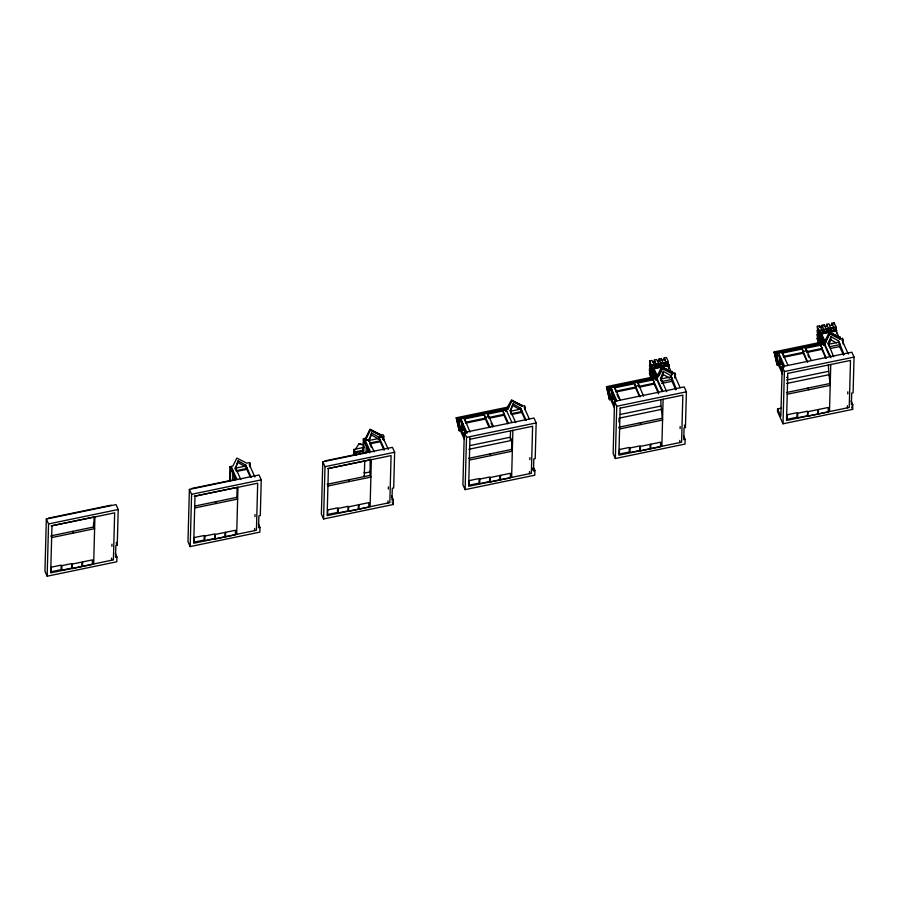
<?xml version="1.0" encoding="UTF-8"?>
<svg xmlns="http://www.w3.org/2000/svg" width="899" height="899" viewBox="0 0 899 899"><rect width="100%" height="100%" fill="white"/><g stroke="black" fill="none" stroke-linecap="round" stroke-linejoin="round"><path stroke-width="1.35" d="M116.937 557.009L115.544 557.29L115.859 545.513L117.252 545.221L118.207 509.508L116.005 504.609L46.343 519.038L44.95 571.303L47.153 576.203L116.814 561.774L116.937 557.009L115.286 553.334M47.153 576.203L48.546 523.937L46.343 519.038M93.474 527.353L93.586 523.173M93.833 526.971L50.872 535.871L51.648 537.591L94.609 528.691L93.833 526.971L94.103 516.959L51.142 525.859M93.665 563.965L94.923 516.925M111.543 560.268L111.6 558.11M111.914 546.322L111.97 544.176M116.892 542.209L116.814 544.895L116.454 544.075M259.968 527.376L258.575 527.668L258.901 515.88L260.294 515.599L261.249 479.875L259.047 474.987L189.386 489.404L187.981 541.681L190.183 546.57L259.845 532.141L259.968 527.376L258.328 523.701M190.183 546.57L191.588 494.304L189.386 489.404M229.548 481.459L229.942 466.648L232.841 466.053L236.875 458.074L246.775 463.165L249.686 462.569L250.338 466.884M230.335 480.965L230.672 468.289L229.942 466.648M230.672 468.289L231.841 468.042L231.773 470.66L235.617 479.234M232.661 480.482L232.897 471.672M234.223 479.976L234.324 476.2M238.123 460.85L235.28 469.064L238.123 460.85L245.775 465.165L251.27 477.403M235.392 479.729L235.459 477.223M236.426 469.772L236.381 471.514L246.82 469.345L246.865 467.604M194.678 507.957L237.639 499.057L236.864 497.349L237.134 487.325L194.184 496.226M236.695 534.343L237.954 487.303M245.775 465.165L245.719 466.907L238.078 462.592M249.574 466.603L249.686 462.569M254.574 530.635L254.631 528.488M254.945 516.7L255.001 514.543M393.369 499.743L391.975 500.035L392.29 488.247L393.683 487.966L394.639 452.253L392.447 447.354L322.786 461.783L321.381 514.048L323.584 518.948L393.245 504.519L393.369 499.743L391.717 496.079M323.584 518.948L324.988 466.682L322.786 461.783M353.588 454.995L353.734 449.511L364.264 447.331M354.757 454.703L354.835 451.961L353.734 449.511M355.903 455.197L355.993 451.714M362.949 453.692L363.353 438.757L366.253 438.161L370.287 429.834L380.873 435.127M363.735 453.332L364.084 440.398L363.353 438.757M364.736 460.906L364.309 476.582L363.949 475.785M365.241 440.15L365.163 443.027L369.568 452.826M365.567 438.307L370.006 429.194L380.873 434.779M366.253 438.161L370.287 429.834M366.062 452.849L366.331 442.791L364.005 443.263M367.624 452.343L367.758 447.309M370.287 430.183L380.187 435.273L383.086 434.678L383.817 436.307L379.176 437.262L371.534 432.958L368.702 440.566L379.142 438.397L380.243 440.847L369.792 443.016L369.826 442.139M368.792 452.107L368.86 449.59M327.933 485.988L370.882 477.088L370.118 475.38L370.174 458.906M368.669 441.431L371.478 434.97L371.534 432.958M370.096 506.71L371.354 459.67M379.176 437.262L379.12 439.274L371.478 434.97M384.075 450.287L380.221 441.724L380.266 439.982M382.581 439.499L382.659 436.543M383.716 440.375L383.817 436.307M387.975 503.013L388.031 500.855M388.346 489.067L388.402 486.921M522.386 406.078L511.531 399.886L506.721 408.438L459.22 418.271L459.209 418.945L456.209 417.799L459.277 430.846L460.445 430.059L457.67 418.226L456.512 418.462L459.277 430.846M467.188 433.161L460.749 418.844L459.569 419.642L459.22 418.271M461.805 422.53L461.67 427.755L462.771 430.205L463.929 429.958L463.996 427.351M462.771 430.205L462.906 424.98M534.894 470.435L533.5 470.728L533.815 458.94L535.208 458.647L536.164 422.935L533.972 418.035L464.311 432.464L462.906 484.73L465.109 489.629L534.77 475.2L534.894 470.435L533.792 467.986M465.704 421.395L465.66 423.137L485.393 419.046L485.438 417.305L488.921 416.585L488.876 418.327L503.968 415.192L504.013 413.45M465.109 489.629L466.514 437.363L464.311 432.464M470.076 432.059L464.232 418.125M469.941 437.791L468.66 486.292L531.354 473.312L532.613 426.272L469.919 439.251M483.943 414.911L464.21 419.001L465.682 422.26L485.415 418.17L483.965 414.034L489.843 427.104M487.921 415.271L488.899 417.451L503.991 414.327L502.541 410.191L508.418 423.249M506.721 408.438L507.081 409.247L506.733 407.82M507.081 409.247L507.609 407.64M459.591 419.091L507.766 409.112L511.823 400.527L522.409 405.471M508.261 408.775L508.295 408.112M510.227 411.248L520.667 409.09L521.768 411.54L511.317 413.697L510.25 410.382L513.048 403.909L520.69 408.213L526.196 420.462M510.306 439.487L510.542 430.688M511.351 412.832L511.295 414.574L521.746 412.405L521.791 410.663M507.766 409.112L511.823 400.527M469.368 460.074L512.318 451.174L511.553 449.466L511.789 440.398L510.362 437.217L470.087 445.556M510.666 411.045L513.048 403.909M511.621 477.403L512.88 430.363M520.645 409.955L520.69 408.213M525.263 409.944L524.6 405.618L521.701 406.224L521.723 405.606M529.5 473.694L529.556 471.537M529.871 459.76L529.927 457.602M658.574 374.377L657.023 374.703L656.955 377.31L609.455 387.154L609.432 387.817L606.443 386.671L609.511 399.729L610.679 398.942L607.904 387.109L606.746 387.345L609.511 399.729M616.883 400.853L610.983 387.727L609.803 388.514L609.455 387.154M612.039 391.413L611.904 396.639L613.006 399.089L614.163 398.841L614.231 396.234M613.006 399.089L613.14 393.863M685.128 439.319L683.734 439.6L684.049 427.823L685.443 427.531L686.398 391.818L684.195 386.918L614.545 401.347L613.14 453.613L615.343 458.512L685.004 444.084L685.128 439.319L683.476 435.644M640.054 396.852L634.2 382.918L635.649 387.053L615.905 391.144L615.939 390.278M615.343 458.512L616.736 406.247L614.545 401.347M618.962 422.069L619.074 418.181M620.141 407.989L618.894 455.175L681.588 442.196L682.847 395.155L620.153 408.135M639.481 396.504L635.627 387.93L635.672 386.188L639.155 385.469L639.11 387.211L654.202 384.075L654.247 382.333M658.652 392.133L652.775 379.075L654.225 383.21L639.133 386.334L637.683 382.199L643.538 396.133M651.831 368.264L649.505 368.747L649.449 370.748L651.292 374.827L653.449 376.164M655.776 367.017L652.033 360.51L649.719 360.993L649.662 362.735L652.921 368.399M649.505 368.747L651.337 372.827L651.82 376.715L650.764 372.265M650.876 368.253L651.921 372.703L650.876 368.253L650.292 368.376M649.719 360.993L651.505 366.814L652.078 366.702L652.033 368.702L650.977 364.252L650.404 364.365M652.371 377.468L652.393 376.591L651.236 376.838L649.404 372.759L650.73 377.558M652.55 370.59L652.505 372.591L651.337 372.827L653.494 374.422M652.82 378.029L653.101 367.579L668.687 364.342L668.968 368.309M653.236 376.962L653.101 367.579M655.764 367.455L653.865 364.589M654.809 376.659L656.686 377.378L653.966 371.321L654.034 368.702L657.821 377.131M654.315 361.78L654.36 360.027L656.675 359.555L659.888 366.163M654.258 377.76L653.966 371.321M655.27 376.557L655.36 373.299L654.427 371.22M664.001 365.32L657.821 367.028L656.169 364.983L654.36 360.027M662.024 389.694L661.99 391.087L656.259 378.355L656.304 376.962L658.046 376.591L662.069 368.624L671.969 373.714L674.879 373.107L675.542 377.434M657.034 378.591L657 379.985L655.832 380.221L655.101 378.591M657.36 376.737L657.023 374.703M657.832 366.59L656.191 364.117M658.046 376.591L662.102 367.399L672.688 372.355L672.328 371.534L670.766 371.86M658.956 360.814L659.001 359.072L661.327 358.589L663.99 365.747L663.159 362.668M670.969 375.703L672.036 379.378L661.585 381.536L660.484 379.086L663.316 371.399L670.969 375.703L676.43 389.346M661.945 365.747L659.001 359.072M661.282 360.33L661.327 358.589M661.788 418.35L618.827 427.239L619.602 428.958L662.552 420.058C661.844 413.248 660.877 406.494 660.776 399.572M661.585 381.536L661.619 380.322M662.035 370.017L662.102 367.399M660.9 379.929L663.237 374.535L663.316 371.399M661.855 446.275L663.114 399.235M664.103 359.746L664.147 358.004L666.462 357.521L668.305 361.6L668.227 364.309M664.147 358.004L665.979 362.083L666.047 365.331L668.676 364.78M666.058 364.893L665.979 362.083M668.395 368.332L668.463 365.713L671.171 371.737M668.609 367.489L668.687 364.342M671.935 375.108L672.003 372.489M675.834 389.863L671.98 381.288L672.07 378.153M672.25 374.141L672.328 371.534M672.654 373.568L672.688 372.355L661.821 366.758L657.888 374.523M674.744 378.029L674.879 373.107M679.734 442.578L679.79 440.42M680.105 428.643L680.161 426.486M779.77 352.543L777.084 353.093L777.107 352.43L824.911 342.53L823.574 339.541M778.32 364.769L777.152 365.005L774.387 352.622L775.556 352.386L778.32 364.769L782.602 374.31M784.535 366.129L778.635 353.004L777.455 353.79L777.107 352.43M781.04 408.202L777.556 408.933L777.489 411.54L782.995 423.789L852.657 409.36L852.78 404.595L851.128 400.92M781.883 361.51L781.804 364.117L780.647 364.365L779.545 361.915L779.691 356.689M780.647 364.365L780.793 359.128M783.074 355.33L782.119 352.284L787.985 365.342M852.78 404.595L851.387 404.876L851.701 393.099L853.095 392.807L854.05 357.094L851.847 352.194L782.186 366.623L780.86 416.271L777.556 408.933M783.58 355.543L783.535 357.296L803.268 353.206L803.324 351.464L806.796 350.734M782.995 423.789L784.389 371.523L782.186 366.623M787.782 373.265L786.546 420.451L849.24 407.472L850.499 360.432L787.805 373.411M783.557 356.42L803.29 352.329L801.852 348.194L807.695 362.128M806.291 350.52L805.335 347.475L811.201 360.533M823.428 332.293L819.686 325.786L817.36 326.27L817.315 328.011L819.146 332.091L821.281 334.473L820.697 334.597M820.517 341.564L821.09 341.44L818.933 340.103L818.989 338.103L817.157 334.023L817.101 336.024L819.517 339.991L819.461 341.991L818.416 337.541L817.832 337.653M819.618 335.979L819.573 337.979L818.528 333.529L817.944 333.653M819.146 332.091L817.36 326.27M819.641 327.528L819.686 325.786M819.731 331.978L819.674 333.978L818 331.652M820.023 342.744L820.045 341.867L818.877 342.114L817.045 338.024L818.382 342.834M820.562 339.822L821.135 339.698L820.203 335.855L819.045 336.102L817.213 332.023L817.258 330.012L819.101 334.102L821.236 336.215L821.045 343.182L818.877 342.114M820.652 336.338L821.236 336.215L820.315 331.855M806.774 351.61L821.877 348.486L820.427 344.351L826.271 358.285M820.472 343.306L820.742 332.855L836.34 329.618L836.621 333.585M820.843 343.587L820.742 332.855M823.417 332.731L821.517 329.866M822.461 341.935L824.338 342.654L821.607 336.597L821.686 333.978L824.934 341.204M821.956 327.045L822.001 325.303L824.327 324.831L827.529 331.877L825.473 332.304L823.821 330.259L822.001 325.303M825.698 357.926L821.843 349.351L821.9 347.61M821.9 343.036L821.607 336.597M822.922 341.834L823.012 338.575M823.653 332.248L820.731 333.282M843.15 344.059L842.52 338.384L839.621 338.99L829.721 333.9L825.687 341.867L823.945 342.227L823.911 343.632L829.631 356.364L829.676 354.97M824.282 326.573L824.327 324.831M824.597 342.586L824.675 339.979L826.226 339.653M824.686 343.868L824.641 345.261L823.484 345.497L822.754 343.868M825.001 342.013L824.675 339.979M825.484 331.866L823.844 329.394M825.687 341.867L829.755 332.675L840.34 337.619L839.969 336.81L838.419 337.125M827.541 331.439L826.159 328.91M826.159 342.272L826.192 340.878M826.608 326.09L826.653 324.348L828.968 323.865L831.654 330.596M828.159 343.148L828.136 344.362L838.576 342.204L838.61 340.979L830.968 336.676L828.159 343.148L833.631 356.779M829.597 331.012L826.653 324.348M787.243 394.234L830.204 385.334C829.485 378.524 828.518 371.77 828.417 364.848M829.26 345.598L829.238 346.812L839.677 344.643L838.576 342.204M829.687 335.293L829.755 332.675M831.631 331.023L830.811 327.944M828.552 345.205L830.878 339.811L830.968 336.676M829.496 411.551L830.755 364.511M831.744 325.022L831.789 323.28L834.115 322.797L835.946 326.876L835.845 330.933M836.34 329.618L833.688 330.596L833.631 327.36L831.789 323.28M833.699 330.169L833.631 327.36M834.07 324.539L834.115 322.797M839.621 338.99L839.655 337.766M843.487 355.139L839.632 346.565L839.711 343.429M840.307 338.844L840.34 337.619L829.462 332.034L825.54 339.8M842.487 339.777L842.52 338.384M844.082 354.622L838.61 340.979M847.386 407.854L847.442 405.696M847.757 393.919L847.813 391.762M668.103 364.904L668.305 361.6L651.55 365.073L653.663 367.893L653.09 368.006M835.744 330.18L835.946 326.876L819.191 330.349L821.315 333.169M659.091 375.827L661.45 371.175M354.869 450.141L359.038 443.769L363.005 444.6M652.775 362.151L655.09 361.668M657.416 361.184L659.731 360.701M662.057 360.218L664.878 359.634M820.416 327.416L822.742 326.944M825.057 326.461L827.383 325.977M829.71 325.494L832.53 324.91M818.045 329.641L818.629 329.528M653.843 365.466L656.169 364.983M660.81 364.028L658.495 364.5L659.877 366.601M663.136 363.544L667.114 362.713M821.495 330.742L823.821 330.259M826.136 329.776L828.462 329.304M830.788 328.82L833.609 328.236M650.348 366.376L650.932 366.253M652.607 368.579L651.449 368.826L651.393 370.826L652.82 372.062M653.461 368.388L669.058 365.163M820.259 333.855L819.101 334.102L819.045 336.102L821.192 337.957L820.607 338.08M821.113 333.664L836.711 330.439M653.449 368.826L669.047 365.601M821.102 334.102L836.699 330.877M653.056 369.32L653.629 369.197M650.235 370.377L650.82 370.264M817.888 335.653L818.472 335.541M651.977 370.703L649.561 366.747L649.617 364.736L652.876 370.231M820.146 337.867L818.989 338.103L821.135 339.698M650.134 374.389L650.719 374.265M817.787 339.665L818.36 339.541M657.394 375.524L658.068 375.377M825.035 340.788L825.72 340.654M456.209 417.799L508.665 406.932M606.443 386.671L655.393 376.535L655.472 373.276L656.821 376.265M777.152 365.005L774.084 351.947L823.034 341.811L824.911 342.53M507.587 408.247L508.272 408.112M365.578 437.948L366.264 437.813M507.103 408.64L507.789 408.494M473.987 415.877L476.672 415.327M495.484 411.427L498.17 410.865M786.49 351.149L789.176 350.599M807.987 346.699L810.673 346.137M609.825 387.975L656.259 378.355M777.466 353.24L824.967 343.407M675.61 374.737L674.452 374.984L680.116 387.604M843.262 340.013L842.093 340.26L848.33 354.139M487.427 414.192L502.519 411.057M634.177 383.794L614.444 387.874L615.905 391.144M637.661 383.064L652.753 379.94M782.096 353.15L801.829 349.07M805.313 348.34L820.405 345.216M364.084 440.398L368.725 439.431M464.255 436.341L460.502 427.991L458.805 420.743L461.12 420.26M660.484 379.086L670.935 376.928M250.416 464.199L249.259 464.435L254.923 477.054M506.766 411.101L505.598 411.337L504.867 409.708M525.342 407.258L524.173 407.494L529.275 418.844M458.805 420.743L461.839 421.215M614.489 405.224L610.736 396.875L609.039 389.627L612.073 390.099M230.605 470.896L232.931 470.413M461.783 423.912L462.94 423.665M612.017 392.796L613.174 392.548M615.882 392.02L635.627 387.93M806.751 352.487L821.843 349.351M380.221 441.724L369.77 443.881L371.422 447.556M661.529 383.457L671.98 381.288M830.485 348.452L839.632 346.565M460.502 427.991L462.828 427.508M610.736 396.875L613.062 396.392M783.906 367.5L778.556 355.622L776.68 354.903L778.388 362.151L779.545 361.915M354.835 451.961L363.454 450.174M459.288 430.295L460.445 430.059M609.522 399.178L610.679 398.942M777.174 364.455L778.332 364.219M363.376 451.051L355.97 452.59L356.925 454.714M48.512 518.15L111.206 505.171M191.554 488.528L236.943 479.122M324.944 460.895L370.343 451.489L365.241 440.42L368.725 439.69L374.22 451.939M48.546 523.937L118.207 509.508M191.588 494.304L261.249 479.875M324.988 466.682L394.639 452.253M466.514 437.363L536.164 422.935M616.736 406.247L686.398 391.818M784.389 371.523L854.05 357.094M327.584 468.593L370.534 459.704M786.513 377.423L787.681 377.175M620.321 414.439L660.596 406.101M786.625 379.996L828.249 371.377M195.252 505.968L236.864 497.349M468.84 449.298L511.789 440.398M620.411 417.9L662.024 409.281M786.715 383.457L829.676 374.557M327.157 484.28L370.118 475.38M468.593 458.355L511.553 449.466M786.479 392.515L829.429 383.626M359.038 443.769L361.589 444.69M776.579 352.768L778.613 353.554M774.084 351.947L777.084 353.093M774.387 352.622L777.455 353.79M607.904 387.109L610.972 388.278M606.746 387.345L609.803 388.514M456.512 418.462L459.569 419.642M651.236 376.838L653.404 377.906M511.801 401.134L521.701 406.224M830.878 339.811L836.34 342.89M663.237 374.535L669.789 378.221M513.003 405.651L519.555 409.337M820.045 341.867L821.045 343.182M836.115 330.989L838.823 337.013M823.945 342.227L830.923 357.746M851.555 406.91L852.657 409.36M807.853 354.925L808.954 357.375M803.268 353.206L807.122 361.769M807.954 388.065L808.729 389.784M781.804 364.117L783.4 367.657M778.388 362.151L782.681 371.692M684.341 425.081L685.443 427.531M660.518 377.872L666.755 391.75M656.304 376.962L662.855 391.537M654.202 384.075L658.607 393.874M640.302 422.788L641.077 424.508M614.466 387.008L620.332 400.066M616.984 394.459L618.636 398.133M610.915 390.346L615.725 401.044M614.163 398.841L615.219 401.201M610.668 399.493L614.422 407.843M521.746 412.405L525.05 419.754M510.25 410.382L515.745 422.62M506.025 409.472L511.756 422.204M532.399 468.278L533.5 470.728M503.968 415.192L507.823 423.766M487.449 413.315L493.326 426.373M491.079 423.227L492.731 426.89M485.393 419.046L489.247 427.621M490.067 453.916L490.843 455.624M460.681 421.462L466.019 433.34M463.929 429.958L464.985 432.318M460.434 430.61L464.187 438.959M388.323 449.421L382.648 436.813L379.164 437.532L384.12 448.545M392.144 502.069L393.245 504.519M369.849 471.098L370.208 471.896L364.41 473.099L364.05 472.301M359.454 451.871L360.409 453.984M348.643 479.83L349.408 481.538M246.82 469.345L250.124 476.695M235.324 467.323L240.82 479.572M231.841 468.042L236.943 479.403M215.389 501.799L216.165 503.507M116.151 542.771L117.252 545.221M72.358 531.421L73.122 533.141M828.485 328.427L829.586 331.45M660.832 363.151L661.934 366.174M611.354 389.143L612.781 395.189M461.412 421.474L462.547 426.306M51.962 525.825L50.704 572.865L113.398 559.875L114.656 512.846L51.962 525.825M51.333 567.168L51.209 571.73L61.053 569.685L61.177 565.123L51.333 567.168M61.885 565.628L61.761 570.202L71.605 568.157L71.729 563.594L61.885 565.628M72.156 564.078L72.032 568.651L81.876 566.606L82 562.044L72.156 564.078M82.607 561.92L82.483 566.482L92.327 564.437L92.451 559.875L82.607 561.92M194.993 496.203L193.734 543.243L256.429 530.253L257.687 483.213L194.993 496.203M194.364 537.535L194.251 542.097L204.095 540.063L204.219 535.501L194.364 537.535M204.916 536.006L204.792 540.569L214.636 538.535L214.76 533.972L204.916 536.006M215.198 534.456L215.075 539.018L224.919 536.984L225.042 532.41L215.198 534.456M225.638 532.287L225.525 536.86L235.369 534.815L235.482 530.253L225.638 532.287M328.393 468.57L327.135 515.61L389.829 502.62L391.087 455.579L328.393 468.57M327.764 509.902L327.641 514.475L337.496 512.43L337.608 507.868L327.764 509.902M338.316 508.373L338.193 512.947L348.037 510.902L348.16 506.339L338.316 508.373M348.587 506.822L348.475 511.385L358.319 509.351L358.431 504.788L348.587 506.822M359.038 504.665L358.915 509.227L368.759 507.182L368.882 502.62L359.038 504.665M469.289 480.594L469.166 485.157L479.021 483.123L479.133 478.549L469.289 480.594M479.841 479.066L479.718 483.628L489.562 481.583L489.685 477.021L479.841 479.066M490.112 477.515L490 482.078L499.844 480.032L499.968 475.47L490.112 477.515M500.563 475.346L500.44 479.909L510.295 477.875L510.407 473.301L500.563 475.346M619.523 449.478L619.4 454.04L629.244 452.006L629.367 447.432L619.523 449.478M630.075 447.949L629.952 452.512L639.796 450.466L639.919 445.904L630.075 447.949M640.346 446.387L640.234 450.961L650.078 448.916L650.191 444.353L640.346 446.387M650.797 444.23L650.674 448.792L660.518 446.758L660.641 442.184L650.797 444.23M787.176 414.754L787.052 419.316L796.896 417.282L797.02 412.708L787.176 414.754M797.728 413.225L797.604 417.788L807.448 415.743L807.572 411.18L797.728 413.225M807.999 411.663L807.875 416.237L817.719 414.192L817.843 409.629L807.999 411.663M818.45 409.506L818.326 414.068L828.17 412.034L828.294 407.461L818.45 409.506M245.742 466.03L235.302 468.199L236.403 470.649L246.843 468.48L245.742 466.03"/></g></svg>
